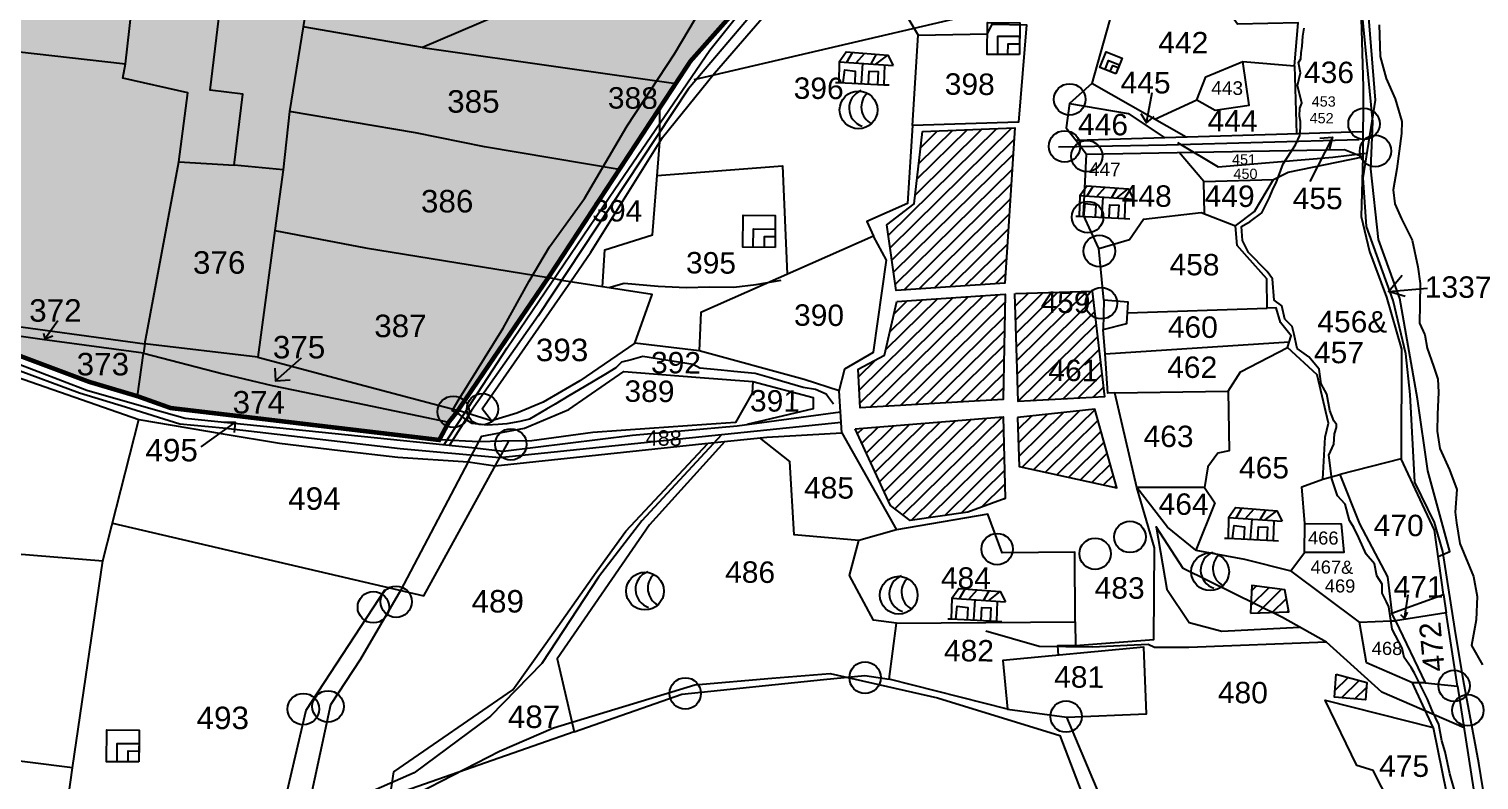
# Model space of a CAD drawing. Header units: inches. Extents: x 215816 to 245985, y 1583903 to 1595496.
# Drawn here: x 225405 to 226694, y 1589176 to 1589844 of the extents above; entities that cross this region are included whole.
import ezdxf

# ---------------------------------------------------------------- set-up
doc = ezdxf.new("R2010")
doc.units = ezdxf.units.IN
doc.header["$MEASUREMENT"] = 0
for name, color, linetype in [('BOUNDRY STONES', 240, 'Continuous'), ('PLOTS', 7, 'Continuous'), ('PLOTS NO', 7, 'Continuous'), ('ROADS', 1, 'Continuous'), ('STREAMS', 4, 'Continuous'), ('VILLAGE', 7, 'Continuous'), ('wells', 7, 'Continuous'), ('WUA -18', 3, 'Continuous')]:
    doc.layers.add(name, color=color, linetype=linetype)
doc.styles.get("Standard").update_dxf_attribs({"font": 'arial.ttf'})
pattern_1 = [(44.589986, (200752.427, 1577799.459), (-6.2172097, 6.3068345), [])]

msp = doc.modelspace()

# ---------------------------------------------------------------- hatches: boundary and pattern name
at = {"layer": 'PLOTS NO', "true_color": 0xf7abae}
h = msp.add_hatch(dxfattribs=at)
h.set_pattern_fill('ANSI31', color=241)
h.set_pattern_definition([(45, (0, 0), (-0.088388347648, 0.088388347648), [])])
edge = h.paths.add_edge_path()
edge.add_line((222952.08824, 1589997.25257), (222947.00147, 1590197.14587))
edge.add_line((222947.00147, 1590197.14587), (222951.26414, 1590228.44306))
edge.add_line((222951.26414, 1590228.44306), (223015.54163, 1590554.13017))
edge.add_line((223015.54163, 1590554.13017), (223033.79205, 1590555.80739))
edge.add_line((223033.79205, 1590555.80739), (223103.21506, 1590545.796))
edge.add_line((223103.21506, 1590545.796), (223116.1894, 1590222.844))
edge.add_line((223116.1894, 1590222.844), (223168.69558, 1590189.12739))
edge.add_line((223168.69558, 1590189.12739), (223283.15755, 1590135.77649))
edge.add_line((223283.15755, 1590135.77649), (223330.5444, 1590105.60703))
edge.add_line((223330.5444, 1590105.60703), (223467.67009, 1590084.2574))
edge.add_line((223467.67009, 1590084.2574), (223507.42347, 1590065.97225))
edge.add_line((223507.42347, 1590065.97225), (223623.76131, 1590012.46095))
edge.add_line((223623.76131, 1590012.46095), (223658.70547, 1590011.59992))
edge.add_line((223658.70547, 1590011.59992), (223690.89268, 1590014.97045))
edge.add_line((223690.89268, 1590014.97045), (223691.46767, 1590009.47957))
edge.add_line((223691.46767, 1590009.47957), (223844.77168, 1590021.3216))
edge.add_line((223844.77168, 1590021.3216), (223902.60385, 1590033.73165))
edge.add_line((223902.60385, 1590033.73165), (224007.89693, 1590047.61241))
edge.add_line((224007.89693, 1590047.61241), (224091.80249, 1590062.72355))
edge.add_line((224091.80249, 1590062.72355), (224149.18542, 1590063.34613))
edge.add_line((224149.18542, 1590063.34613), (224264.29838, 1590040.3073))
edge.add_line((224264.29838, 1590040.3073), (224326.67591, 1590074.2266))
edge.add_line((224326.67591, 1590074.2266), (224500.37823, 1590103.49531))
edge.add_line((224500.37823, 1590103.49531), (224544.50744, 1590115.85602))
edge.add_line((224544.50744, 1590115.85602), (224565.45675, 1590117.64295))
edge.add_line((224565.45675, 1590117.64295), (224631.19522, 1590123.25028))
edge.add_line((224631.19522, 1590123.25028), (224764.56663, 1590151.52565))
edge.add_line((224764.56663, 1590151.52565), (224842.42378, 1590170.44308))
edge.add_line((224842.42378, 1590170.44308), (224943.0893, 1590194.9024))
edge.add_line((224943.0893, 1590194.9024), (224951.57406, 1590195.30471))
edge.add_line((224951.57406, 1590195.30471), (224963.80533, 1590195.88465))
edge.add_line((224963.80533, 1590195.88465), (225151.65022, 1590208.58171))
edge.add_line((225151.65022, 1590208.58171), (225206.92756, 1590216.04718))
edge.add_line((225206.92756, 1590216.04718), (225300.80839, 1590249.87734))
edge.add_line((225300.80839, 1590249.87734), (225339.59234, 1590253.2556))
edge.add_line((225339.59234, 1590253.2556), (225535.98446, 1590256.87991))
edge.add_line((225535.98446, 1590256.87991), (225640.19525, 1590245.9963))
edge.add_line((225640.19525, 1590245.9963), (225693.23106, 1590227.87902))
edge.add_line((225693.23106, 1590227.87902), (225803.27798, 1590203.17581))
edge.add_line((225803.27798, 1590203.17581), (225890.07972, 1590188.59141))
edge.add_line((225890.07972, 1590188.59141), (226016.74546, 1590159.35181))
edge.add_line((226016.74546, 1590159.35181), (226080.31327, 1590150.93245))
edge.add_line((226080.31327, 1590150.93245), (226080.77066, 1590110.14577))
edge.add_line((226080.77066, 1590110.14577), (226086.12003, 1590098.93576))
edge.add_line((226086.12003, 1590098.93576), (226136.56199, 1590081.96527))
edge.add_line((226136.56199, 1590081.96527), (226134.87541, 1590008.09239))
edge.add_line((226134.87541, 1590008.09239), (226102.58255, 1589949.34068))
edge.add_line((226102.58255, 1589949.34068), (226098.98916, 1589942.80307))
edge.add_line((226098.98916, 1589942.80307), (226054.75494, 1589885.00889))
edge.add_line((226054.75494, 1589885.00889), (225992.97834, 1589815.41427))
edge.add_line((225992.97834, 1589815.41427), (225980.00392, 1589795.64789))
edge.add_line((225980.00392, 1589795.64789), (225929.71883, 1589719.03909))
edge.add_line((225929.71883, 1589719.03909), (225866.64022, 1589622.93953))
edge.add_line((225866.64022, 1589622.93953), (225784.87847, 1589502.74117))
edge.add_line((225784.87847, 1589502.74117), (225778.15699, 1589494.46704))
edge.add_line((225778.15699, 1589494.46704), (225769.69718, 1589478.61132))
edge.add_line((225769.69718, 1589478.61132), (225570.09277, 1589502.35963))
edge.add_line((225570.09277, 1589502.35963), (225530.96674, 1589507.01472))
edge.add_line((225530.96674, 1589507.01472), (225501.4965, 1589517.5142))
edge.add_line((225501.4965, 1589517.5142), (225458.48671, 1589530.30293))
edge.add_line((225458.48671, 1589530.30293), (225341.35958, 1589574.2365))
edge.add_line((225341.35958, 1589574.2365), (225314.00156, 1589584.95926))
edge.add_line((225314.00156, 1589584.95926), (225236.25311, 1589615.22708))
edge.add_line((225236.25311, 1589615.22708), (225191.15303, 1589631.57733))
edge.add_line((225191.15303, 1589631.57733), (225018.66174, 1589679.93301))
edge.add_line((225018.66174, 1589679.93301), (224902.76914, 1589710.67579))
edge.add_line((224902.76914, 1589710.67579), (224837.29806, 1589732.25983))
edge.add_line((224837.29806, 1589732.25983), (224803.96237, 1589739.07004))
edge.add_line((224803.96237, 1589739.07004), (224767.72931, 1589751.19713))
edge.add_line((224767.72931, 1589751.19713), (224550.35438, 1589804.67903))
edge.add_line((224550.35438, 1589804.67903), (224472.08008, 1589826.3955))
edge.add_line((224472.08008, 1589826.3955), (224254.01147, 1589867.79887))
edge.add_line((224254.01147, 1589867.79887), (224005.91563, 1589912.3533))
edge.add_line((224005.91563, 1589912.3533), (223895.44278, 1589930.76023))
edge.add_line((223895.44278, 1589930.76023), (223693.77288, 1589953.06329))
edge.add_line((223693.77288, 1589953.06329), (223637.3089, 1589958.47774))
edge.add_line((223637.3089, 1589958.47774), (223552.84146, 1589959.34639))
edge.add_line((223552.84146, 1589959.34639), (223516.25781, 1589959.90911))
edge.add_line((223516.25781, 1589959.90911), (223480.5266, 1589958.82978))
edge.add_line((223480.5266, 1589958.82978), (223271.58606, 1589962.97926))
edge.add_line((223271.58606, 1589962.97926), (223147.09254, 1589974.96156))
edge.add_line((223147.09254, 1589974.96156), (222952.0967, 1589997.04988))
at = {"layer": 'VILLAGE'}
h = msp.add_hatch(dxfattribs=at)
h.set_pattern_fill('ANSI31', color=30, scale=70.848506, angle=-0.41001423)
h.set_pattern_definition(pattern_1)
h.paths.add_polyline_path([(226199.27717, 1589752.87648), (226281.31861, 1589756.04722), (226272.46268, 1589618.06494), (226175.78674, 1589611.61734), (226167.55621, 1589669.91904), (226191.75281, 1589688.53388)])
h = msp.add_hatch(dxfattribs=at)
h.set_pattern_fill('ANSI31', color=30, scale=70.848506, angle=-0.41001423)
h.set_pattern_definition(pattern_1)
h.paths.add_polyline_path([(226176.47182, 1589601.78075), (226272.77171, 1589608.23104), (226270.97427, 1589514.67966), (226143.83662, 1589507.32278), (226142.05499, 1589541.6014), (226165.45809, 1589554.11574)])
h = msp.add_hatch(dxfattribs=at)
h.set_pattern_fill('ANSI31', color=30, scale=70.848506, angle=-0.41001423)
h.set_pattern_definition(pattern_1)
edge = h.paths.add_edge_path()
edge.add_line((226282.0028, 1589608.86314), (226350.05103, 1589611.04247))
edge.add_line((226350.05103, 1589611.04247), (226361.09294, 1589516.99802))
edge.add_line((226361.09294, 1589516.99802), (226284.43364, 1589512.80648))
edge.add_line((226284.43364, 1589512.80648), (226281.35796, 1589608.84248))
h = msp.add_hatch(dxfattribs=at)
h.set_pattern_fill('ANSI31', color=30, scale=70.848506, angle=-0.41001423)
h.set_pattern_definition(pattern_1)
h.paths.add_polyline_path([(226139.51036, 1589488.57055), (226271.07561, 1589499.29385), (226272.69804, 1589426.43673), (226239.50084, 1589414.29533), (226188.23514, 1589407.04436), (226170.94086, 1589420.26126)])
h = msp.add_hatch(dxfattribs=at)
h.set_pattern_fill('ANSI31', color=30, scale=70.848506, angle=-0.41001423)
h.set_pattern_definition(pattern_1)
h.paths.add_polyline_path([(226283.69635, 1589498.72741), (226285.05192, 1589455.15325), (226372.09887, 1589436.19992), (226352.58992, 1589506.0903)])
h = msp.add_hatch(dxfattribs=at)
h.set_pattern_fill('ANSI31', color=30, scale=70.848506, angle=-0.41001423)
h.set_pattern_definition(pattern_1)
h.paths.add_polyline_path([(226490.94638, 1589324.50721), (226524.99804, 1589325.71126), (226521.27513, 1589345.28255), (226492.0899, 1589349.35211)])
h = msp.add_hatch(dxfattribs=at)
h.set_pattern_fill('ANSI31', color=30, scale=70.848506, angle=-0.41001423)
h.set_pattern_definition(pattern_1)
h.paths.add_polyline_path([(226566.81629, 1589270.34551), (226594.19427, 1589262.95903), (226593.0357, 1589247.68737), (226565.45308, 1589250.02453)])

# ---------------------------------------------------------------- linework, layer by layer
at = {"layer": 'BOUNDRY STONES', "color": 0}
for points in [[(226398.34021, 1589760.73887), (226403.49213, 1589787.62513)], [(226393.43924, 1589768.92173), (226398.34021, 1589760.73887), (226405.1112, 1589766.35844)], [(226563.68358, 1589747.86534), (226543.56259, 1589708.33315)], [(226552.3405, 1589746.88376), (226563.68358, 1589747.86534), (226560.76606, 1589736.19591)], [(226628.20531, 1589606.05722), (226613.36046, 1589610.76872), (226625.50834, 1589625.2061)], [(226613.36046, 1589610.76872), (226648.09816, 1589613.70839)], [(225419.2312, 1589568.65619), (225430.68328, 1589584.86981)], [(225417.84975, 1589573.6256), (225419.2312, 1589568.65619), (225426.33361, 1589571.08513)], [(225624.19524, 1589531.33031), (225647.24854, 1589551.79163)], [(225623.44646, 1589542.39717), (225624.19524, 1589531.33031), (225637.22843, 1589532.21213)], [(225588.38682, 1589494.46985), (225557.76304, 1589472.37115)], [(225578.11405, 1589494.54336), (225588.38682, 1589494.46985), (225587.31363, 1589485.36502)], [(226627.57399, 1589319.82644), (226630.91419, 1589341.05763)], [(226624.05701, 1589323.39412), (226627.57399, 1589319.82644), (226630.44842, 1589325.47389)]]:
    msp.add_lwpolyline(points, dxfattribs=at)
for centre in [(226330.11764, 1589781.41943), (226591.75421, 1589759.70901), (226325.56771, 1589739.6503), (226345.34395, 1589731.00674), (226601.8546, 1589735.54762), (226346.0188, 1589676.80142), (226356.43033, 1589646.61552), (226358.22365, 1589600.19573), (225782.22857, 1589503.71022), (225808.10536, 1589506.0048), (225833.38709, 1589474.64974), (226265.6165, 1589381.5767), (226383.6599, 1589392.42226), (226352.73258, 1589377.41077), (225711.19738, 1589329.92675), (225731.42417, 1589334.74152), (226148.24982, 1589267.28484), (225988.38153, 1589253.19607), (226671.78153, 1589259.99581), (225648.90927, 1589239.32983), (225670.88948, 1589241.6523), (226684.02507, 1589238.29885), (226326.89944, 1589232.70673)]:
    msp.add_circle(centre, 13.978, dxfattribs=at)
at = {"layer": 'PLOTS'}
for points in [[(225216.65283, 1589844.225), (225393.94974, 1589824.01412), (225490.76163, 1589812.9781), (225503.03498, 1589920.64424), (225516.28262, 1590036.85716), (225543.52772, 1590145.03918), (225535.98446, 1590256.87991)], [(225816.19183, 1589495.64459), (225807.9581, 1589506.40355), (225886.36381, 1589619.36482), (225904.48919, 1589645.47855), (225968.25354, 1589747.51973), (226014.38451, 1589804.66999), (226087.40504, 1589889.16856), (226127.71461, 1589950.18529), (226142.70401, 1589983.33715), (226149.63784, 1590091.87596), (226147.84928, 1590141.34111), (226127.65755, 1590148.5357), (226095.28152, 1590160.07173), (226081.80019, 1590170.86179)], [(225608.41145, 1589552.23351), (225693.8221, 1589529.5365), (225784.39665, 1589505.46723), (225786.66709, 1589504.94296), (225811.50318, 1589540.57699), (225826.51063, 1589565.61197), (225857.66039, 1589609.25885), (225945.20488, 1589742.63192), (225992.97834, 1589815.41427), (226054.75494, 1589885.00889), (226098.98916, 1589942.80307), (226134.87541, 1590008.09239), (226137.74901, 1590133.95723), (226113.38422, 1590144.23781), (226080.31327, 1590150.93245)], [(225538.25021, 1589725.78818), (225587.52254, 1589722.91922), (225595.24967, 1589786.05088), (225565.97077, 1589789.63454), (225578.30725, 1589890.42514), (225592.96571, 1589974.09061), (225603.04976, 1590050.28598), (225614.40811, 1590136.10993)], [(225693.10794, 1590124.43855), (225677.91235, 1590029.25856), (225663.10693, 1589936.52241), (225648.63901, 1589845.90031), (225636.61867, 1589770.60896), (225630.98512, 1589718.94356), (225587.52254, 1589722.91922)], [(225877.66114, 1589942.24061), (225833.79745, 1589923.6549), (225821.0557, 1589855.68908), (225754.7737, 1589827.6579), (225648.63901, 1589845.90031)], [(226529.84175, 1589811.21562), (226533.24736, 1589849.65685), (226479.33851, 1589848.3921), (226449.69133, 1589890.39174), (226436.23805, 1589891.1136), (226420.20932, 1589881.84445), (226366.66438, 1589878.4741), (226367.82773, 1589859.99198), (226349.76244, 1589795.6134)], [(226657.75067, 1589374.93476), (226668.02023, 1589379.40939), (226648.56705, 1589451.16053), (226639.12392, 1589515.16016), (226623.52047, 1589604.314), (226604.66497, 1589656.92165), (226597.82856, 1589719.71106), (226599.42756, 1589761.36003), (226588.65915, 1589873.97696), (226591.06015, 1589792.27738), (226590.6458, 1589730.32572)], [(226185.24535, 1589855.5201), (226195.41207, 1589838.55531), (226256.93177, 1589839.73412), (226261.31649, 1589848.34359), (226291.57423, 1589847.81845), (226284.47195, 1589761.34597), (226190.26892, 1589758.31687), (226195.41207, 1589838.55531)], [(225754.7737, 1589827.6579), (225883.86875, 1589809.31074), (225980.00392, 1589795.64789)], [(225508.09623, 1589564.08172), (225538.25021, 1589725.78818), (225546.27971, 1589787.18606), (225488.60529, 1589800.35179), (225490.76163, 1589812.9781)], [(226405.64476, 1589763.79396), (226443.24234, 1589781.18147), (226451.2121, 1589801.4561), (226484.10566, 1589815.2675), (226529.84175, 1589811.21562), (226531.6647, 1589750.81502)], [(226443.24234, 1589781.18147), (226459.45198, 1589771.99443), (226489.70672, 1589776.34856), (226484.10566, 1589815.2675)], [(226433.63483, 1589747.85639), (226349.76244, 1589795.6134), (226329.91766, 1589777.9261), (226326.94428, 1589756.05177), (226335.96937, 1589744.90875)], [(225929.71883, 1589719.03909), (225809.81947, 1589739.29615), (225748.71127, 1589751.78289), (225636.61867, 1589770.60896)], [(225914.93706, 1589614.83294), (225916.77982, 1589647.73508), (225959.17931, 1589661.01012), (225965.82065, 1589743.6264), (225965.83942, 1589774.06842)], [(226329.91766, 1589777.9261), (226382.1212, 1589768.7943), (226414.73767, 1589747.28606)], [(226190.26892, 1589758.31687), (226185.82392, 1589688.97025), (226149.80587, 1589673.01749), (226155.63159, 1589659.86421), (226002.37771, 1589591.98652), (226000.86241, 1589557.85663)], [(226590.79477, 1589752.59962), (226523.77402, 1589750.57687), (226414.73767, 1589747.28606), (226335.96937, 1589744.90875), (226344.89278, 1589732.69017)], [(226355.90148, 1589649.00379), (226342.31478, 1589678.59513), (226344.89278, 1589732.69017), (226441.61875, 1589734.50032), (226524.23557, 1589736.04644), (226574.44965, 1589736.98616), (226590.6458, 1589730.32572)], [(226449.98266, 1589679.68483), (226449.35507, 1589708.51314), (226427.30305, 1589734.23242)], [(226554.98065, 1589443.75274), (226557.31113, 1589481.23833), (226560.21697, 1589493.56582), (226549.95884, 1589536.42856), (226523.81425, 1589560.88147), (226526.8428, 1589571.14013), (226517.50296, 1589583.20618), (226513.49062, 1589596.0572), (226505.7051, 1589595.92768), (226505.27329, 1589621.88431), (226487.85223, 1589641.51795), (226478.93991, 1589651.5622), (226477.48408, 1589669.00699), (226494.43056, 1589681.88912), (226511.12996, 1589710.29584), (226524.15013, 1589716.68591), (226590.6458, 1589730.32572), (226589.15436, 1589677.3069), (226596.71728, 1589646.31849), (226611.63527, 1589605.53845), (226625.032, 1589559.3846), (226624.69329, 1589461.71761)], [(225630.98512, 1589718.94356), (225623.6682, 1589664.90696), (225608.41145, 1589552.23351), (225508.09623, 1589564.08172)], [(225963.41775, 1589713.73505), (226074.79965, 1589722.35766), (226079.00465, 1589625.92536)], [(226449.35507, 1589708.51314), (226511.12996, 1589710.29584)], [(226360.36, 1589602.85845), (226355.90148, 1589649.00379), (226383.18816, 1589656.9412), (226395.83685, 1589674.99276), (226446.89595, 1589680.88329), (226477.48408, 1589669.00699)], [(225623.6682, 1589664.90696), (225704.16551, 1589649.36912), (225866.64022, 1589622.93953)], [(226125.33855, 1589522.39256), (226130.24205, 1589541.8548), (226155.78225, 1589556.55171), (226167.22598, 1589638.61797), (226155.63159, 1589659.86421)], [(225191.15303, 1589631.57733), (225236.25311, 1589615.22708), (225314.00156, 1589584.95926), (225369.51456, 1589583.01097), (225508.09623, 1589564.08172), (225506.95007, 1589555.6906), (225416.83919, 1589567.99909), (225370.41, 1589574.34098), (225341.35958, 1589574.2365), (225314.00156, 1589584.95926)], [(225943.44059, 1589564.57408), (225959.10827, 1589607.93116), (225880.45438, 1589620.22089), (225866.64022, 1589622.93953)], [(226361.48942, 1589555.12539), (226359.83228, 1589576.93376), (226380.7754, 1589582.20051), (226382.16381, 1589601.27106), (226360.36, 1589602.85845), (226359.83228, 1589576.93376)], [(225212.33244, 1589591.36889), (225355.57653, 1589547.98362), (225502.69179, 1589496.67237), (225577.63193, 1589484.13478), (225627.71836, 1589475.75525), (225681.52001, 1589469.10895), (225732.9615, 1589463.41895), (225795.46188, 1589459.1175), (225807.58857, 1589482.14282), (225845.54038, 1589489.1386), (225884.88356, 1589505.81425), (225933.88666, 1589539.44055), (225997.75596, 1589534.57904), (226048.58695, 1589530.70997), (226047.78946, 1589520.23271), (226032.94361, 1589494.02633), (226007.14872, 1589492.22895), (225956.60437, 1589488.70702), (225906.12738, 1589485.18978), (225852.13247, 1589477.70238), (225825.24846, 1589477.67457), (225804.88087, 1589477.00163), (225769.69718, 1589478.61132)], [(226381.46961, 1589591.73578), (226505.7051, 1589595.92768)], [(225501.4965, 1589517.5142), (225458.48671, 1589530.30293), (225341.35958, 1589574.2365)], [(225795.46188, 1589459.1175), (225819.39398, 1589455.59842), (226011.50769, 1589475.92675), (226060.87828, 1589481.15085), (226127.51365, 1589485.0301), (226125.33855, 1589522.39256), (226094.04646, 1589532.34334), (226000.86241, 1589557.85663), (225943.44059, 1589564.57408), (225894.65135, 1589531.34568), (225862.06083, 1589512.20885), (225838.77782, 1589502.4652), (225816.19183, 1589495.64459), (225786.66709, 1589504.94296)], [(226370.14478, 1589520.42445), (226364.13391, 1589520.32316), (226361.48942, 1589555.12539), (226525.32852, 1589566.0108)], [(225778.15699, 1589494.46704), (225769.69718, 1589478.61132), (225658.52429, 1589491.83832), (225570.09277, 1589502.35963), (225530.96674, 1589507.01472), (225501.4965, 1589517.5142), (225506.71549, 1589555.72264)], [(225506.95007, 1589555.6906), (225577.62569, 1589537.50694), (225621.30755, 1589527.06798), (225696.02095, 1589511.53891), (225778.15699, 1589494.46704), (225786.66709, 1589504.94296)], [(226335.2163, 1589295.78903), (226404.90081, 1589301.04919), (226405.4851, 1589382.69755), (226389.8265, 1589436.43244), (226370.14478, 1589520.42445), (226470.92373, 1589522.12259), (226481.94023, 1589539.28152), (226523.81425, 1589560.88147)], [(226048.58695, 1589530.70997), (226102.05932, 1589516.44299), (226101.9868, 1589506.30796), (226043.14883, 1589492.43498)], [(226470.92373, 1589522.12259), (226471.82127, 1589468.85611), (226461.76759, 1589467.01037), (226452.95987, 1589454.7592), (226449.98507, 1589436.40396), (226389.8265, 1589436.43244)], [(225176.67405, 1589395.08849), (225470.80084, 1589371.19586), (225502.69179, 1589496.67237)], [(226127.51365, 1589485.0301), (226176.07289, 1589398.59973), (226142.75757, 1589389.08682), (226085.33427, 1589394.1928), (226081.4657, 1589459.59051), (226054.61448, 1589480.48805)], [(225479.30237, 1589404.64554), (225756.05484, 1589340.06563), (225831.50045, 1589477.68104)], [(226023.6625, 1589477.2129), (225956.74558, 1589403.05854), (225874.50006, 1589283.9929), (225889.56026, 1589219.12177), (225726.16649, 1589161.7831), (225729.21243, 1589183.43091), (225835.25794, 1589256.34871), (225864.46424, 1589297.67314), (225909.23469, 1589361.0195), (225935.56, 1589397.38799), (226008.39016, 1589475.59687)], [(225795.46188, 1589459.1175), (225735.31056, 1589344.90629), (225699.77288, 1589283.78972), (225673.18551, 1589243.06877), (225649.67434, 1589134.17564), (225726.16649, 1589161.7831)], [(226662.49663, 1589341.15868), (226654.43913, 1589398.50233), (226624.69329, 1589461.71761), (226570.22399, 1589447.87631), (226587.64812, 1589404.06573), (226612.64669, 1589356.94283), (226616.31919, 1589324.57448)], [(226538.98968, 1589404.24436), (226536.43937, 1589437.04713), (226554.98065, 1589443.75274), (226570.22399, 1589447.87631)], [(226449.98507, 1589436.40396), (226459.01553, 1589422.64162), (226442.22322, 1589380.7041), (226417.15732, 1589401.15453), (226389.8265, 1589436.43244)], [(226335.04549, 1589316.9499), (226334.546, 1589378.83271), (226270.0808, 1589378.31237), (226257.22114, 1589412.6577), (226176.07289, 1589398.59973)], [(226587.75631, 1589316.58085), (226526.69113, 1589362.31477), (226538.81379, 1589378.50127), (226538.98968, 1589404.24436), (226571.53641, 1589404.02198), (226573.75902, 1589378.6753), (226538.81379, 1589378.50127)], [(226274.8003, 1589239.3359), (226169.76092, 1589265.81462), (226176.16974, 1589315.66751), (226155.693, 1589318.29989), (226134.41094, 1589358.00231), (226142.75757, 1589389.08682)], [(225625.18965, 1589125.33866), (225530.73845, 1589091.24944), (225426.80261, 1589065.89124), (225443.72704, 1589186.98025), (225470.80084, 1589371.19586)], [(226442.22322, 1589380.7041), (226485.60267, 1589372.76124), (226526.69113, 1589362.31477)], [(225649.67434, 1589134.17564), (225625.18965, 1589125.33866), (225651.32876, 1589238.25301), (225721.70201, 1589345.57697)], [(226619.57349, 1589317.83664), (226616.31919, 1589324.57448), (226662.49663, 1589341.15868), (226664.78424, 1589324.87823)], [(226176.16974, 1589315.66751), (226335.04549, 1589316.9499), (226335.2163, 1589295.78903), (226319.13833, 1589295.65925), (226319.93154, 1589287.22133)], [(226653.20886, 1589223.02235), (226634.73301, 1589262.7497), (226593.9694, 1589280.31187), (226587.75631, 1589316.58085), (226615.50404, 1589317.67603), (226619.57349, 1589317.83664), (226646.1797, 1589262.75008), (226634.73301, 1589262.7497)], [(226646.1797, 1589262.75008), (226674.85933, 1589259.7498), (226664.78424, 1589324.87823), (226619.57349, 1589317.83664)], [(226409.18085, 1589039.02647), (226327.581, 1589232.12954), (226398.39486, 1589235.1107), (226395.90044, 1589294.36281), (226270.73358, 1589282.59645), (226274.8003, 1589239.3359), (226327.581, 1589232.12954)], [(225889.56026, 1589219.12177), (225985.30003, 1589252.71908), (226111.32813, 1589265.52954), (226147.89375, 1589269.24634), (226169.76092, 1589265.81462)], [(226674.85933, 1589259.7498), (226706.45505, 1589055.50562), (226724.28668, 1588967.78194), (226730.46271, 1588909.35741)], [(225443.72704, 1589186.98025), (225022.21782, 1589240.05343)], [(226697.74374, 1589018.27955), (226684.90258, 1589032.62178), (226644.47721, 1589097.01055), (226599.97806, 1589184.67849), (226585.24903, 1589189.20957), (226557.06469, 1589247.31408), (226653.20886, 1589223.02235), (226676.89985, 1589106.16003)]]:
    msp.add_lwpolyline(points, dxfattribs=at)
at = {"layer": 'ROADS'}
for points in [[(225774.07228, 1589474.49748), (225830.03552, 1589560.66341), (225925.88629, 1589701.51742), (226010.12641, 1589825.30943), (226106.20886, 1589945.53553), (226138.33064, 1590004.45336), (226141.29052, 1590134.25114), (226136.79846, 1590140.61666), (226082.50534, 1590156.17778)], [(226090.25768, 1590158.89196), (226145.70175, 1590139.44015), (226142.77236, 1590021.02828), (226138.68694, 1589988.27479), (226094.40541, 1589915.50721), (226046.35744, 1589855.70313), (225991.05679, 1589790.51314), (225935.30178, 1589706.27003), (225857.61882, 1589588.89487), (225798.53716, 1589504.89194), (225778.79882, 1589474.01606)], [(225996.36269, 1589799.19721), (226235.08297, 1589854.82291)], [(226587.47634, 1589745.57776), (226416.00755, 1589740.63718), (226320.06869, 1589738.95159)], [(226126.9814, 1589494.17264), (225974.70526, 1589478.3082), (225823.28017, 1589462.68696), (225735.13447, 1589470.73322), (225577.46466, 1589489.15104), (225539.28487, 1589492.79572), (225490.70736, 1589507.73971), (225449.98281, 1589520.26788), (225389.29642, 1589542.70276)], [(225391.66118, 1589547.7826), (225456.49981, 1589522.88692), (225513.34739, 1589506.64673), (225543.7736, 1589497.95458), (225651.1649, 1589487.01623), (225798.78638, 1589471.98022), (225826.56205, 1589468.67323), (225941.54941, 1589482.7998), (226034.39965, 1589491.25028), (226126.4261, 1589503.71133)], [(226020.46779, 1589483.07583), (225949.78484, 1589406.76338), (225911.36318, 1589356.48691), (225860.84781, 1589279.97581), (225815.21203, 1589232.91719), (225747.30939, 1589182.6849), (225650.98511, 1589140.24656)], [(226558.41897, 1589298.90109), (226519.28524, 1589320.7686), (226474.81447, 1589342.6608), (226430.85229, 1589364.30263), (226406.90207, 1589401.29213), (226416.46851, 1589345.83669), (226436.39095, 1589316.23737), (226465.20632, 1589308.71126), (226534.50492, 1589312.26401)], [(226680.60747, 1589222.59213), (226607.54019, 1589254.50281), (226558.41897, 1589298.90109), (226435.94959, 1589294.16525), (226405.5626, 1589294.20115), (226399.73686, 1589296.85213), (226350.51009, 1589294.36468), (226303.10027, 1589295.1061), (226255.67064, 1589308.6622)], [(225709.34762, 1589143.22584), (225823.27454, 1589201.83035), (225871.36309, 1589222.51179), (225996.77134, 1589260.93356), (226065.41586, 1589266.67516), (226117.1804, 1589271.00487), (226212.47795, 1589249.41736), (226321.36114, 1589215.72222), (226354.41602, 1589128.64139)]]:
    msp.add_lwpolyline(points, dxfattribs=at)
at = {"layer": 'STREAMS'}
for points in [[(226706.80067, 1589110.8617), (226693.65128, 1589191.28051), (226679.99415, 1589264.56993), (226672.5448, 1589310.86901), (226661.83613, 1589379.47244), (226654.24153, 1589405.19965), (226636.89806, 1589440.95771), (226632.65364, 1589518.98171), (226629.02654, 1589555.09845), (226617.70359, 1589602.59172), (226593.94627, 1589668.31906), (226590.88649, 1589711.83617), (226601.9848, 1589780.82709), (226594.25583, 1589876.39405), (226579.39043, 1589996.11323)], [(225786.6062, 1589513.75603), (225826.45725, 1589577.92987), (225849.69885, 1589619.72682), (225867.66571, 1589650.31361), (225898.70796, 1589693.35256), (225936.83068, 1589757.97136), (225978.90509, 1589822.02483), (226003.88121, 1589864.24196)], [(226684.12936, 1589125.76308), (226668.00412, 1589181.60359), (226663.72431, 1589201.4027), (226660.76905, 1589211.19182), (226658.31249, 1589225.62876), (226651.89007, 1589238.69868), (226648.00235, 1589248.26191), (226636.51208, 1589271.26628), (226633.7562, 1589276.40256), (226627.30382, 1589285.28642), (226625.50047, 1589293.43929), (226616.75922, 1589310.33754), (226613.64287, 1589330.12833), (226611.81455, 1589334.79285), (226607.91185, 1589342.26302), (226607.9701, 1589350.40257), (226603.13669, 1589357.8794), (226601.11889, 1589368.59208), (226593.73239, 1589377.0175), (226587.08887, 1589391.71697), (226582.73242, 1589400.81839), (226578.81974, 1589406.89323), (226574.95289, 1589421.4344), (226568.02505, 1589428.92626), (226563.24647, 1589444.07754), (226560.37118, 1589465.02944), (226564.86235, 1589474.76526), (226565.39441, 1589484.0643), (226567.29595, 1589489.63237), (226567.31592, 1589492.42307), (226564.77947, 1589495.69722), (226561.35383, 1589504.79198), (226558.6646, 1589519.23059), (226553.61176, 1589528.56955), (226551.84335, 1589541.60617), (226542.57219, 1589552.45977), (226532.15388, 1589559.97657), (226529.68242, 1589572.3205), (226527.87232, 1589579.54313), (226521.4033, 1589586.10139), (226518.69577, 1589597.98189), (226511.7497, 1589602.91556), (226510.48988, 1589621.99538), (226505.64981, 1589628.54197), (226489.01344, 1589645.17351), (226483.76959, 1589655.9266), (226482.92673, 1589668.51972), (226490.42163, 1589672.89489), (226500.97186, 1589680.51148), (226507.60056, 1589694.21661), (226510.92241, 1589702.11804), (226513.75782, 1589707.22583), (226519.73127, 1589724.27487), (226530.81298, 1589740.97838), (226534.60468, 1589749.34261), (226535.12448, 1589756.79793), (226535.16117, 1589761.92575), (226534.49485, 1589766.5924), (226534.77815, 1589773.58318), (226536.44237, 1589778.00008), (226532.59097, 1589793.87805), (226535.32864, 1589804.94901), (226533.34897, 1589814.16256), (226535.41954, 1589817.65226), (226535.74941, 1589822.90669), (226536.66779, 1589828.741), (226537.31594, 1589837.6437), (226538.53702, 1589844.93606)], [(226605.15632, 1589847.81837), (226606.02892, 1589819.52006), (226611.26545, 1589800.14373), (226619.37634, 1589781.82118), (226625.34443, 1589761.85468), (226624.90922, 1589751.11395), (226620.74207, 1589719.62858), (226617.74215, 1589701.02744), (226619.08583, 1589688.48334), (226625.08257, 1589675.18975), (226634.62162, 1589656.14074), (226639.46917, 1589632.46961), (226641.51403, 1589617.77177), (226641.38077, 1589599.15012), (226640.90964, 1589582.53091), (226645.85191, 1589572.10983), (226647.91736, 1589560.27685), (226653.53528, 1589544.12091), (226657.39491, 1589532.63324), (226658.02955, 1589521.16861), (226657.16939, 1589501.11963), (226656.706, 1589486.43973), (226659.10414, 1589471.02308), (226667.57005, 1589452.14129), (226674.25277, 1589434.54525), (226672.67597, 1589414.5014), (226674.04007, 1589404.82221), (226676.77603, 1589386.53813), (226689.10734, 1589357.08346), (226692.20675, 1589339.51302), (226691.34147, 1589318.74783), (226687.23583, 1589295.85707), (226697.14744, 1589278.79505)], [(226120.15643, 1589510.59205), (226115.58218, 1589516.50709), (226113.49797, 1589519.2022), (226104.04051, 1589523.34673), (226093.26804, 1589525.19352), (226073.99052, 1589530.80146), (226062.9094, 1589534.02501), (226050.40002, 1589537.66406), (226031.71464, 1589539.46983), (226020.35498, 1589540.56764), (226001.2092, 1589542.41791), (225995.37742, 1589545.6825), (225950.76494, 1589552.76416), (225940.281, 1589549.94332), (225931.85312, 1589547.6757), (225926.54538, 1589542.64106), (225917.49183, 1589537.23587), (225907.87253, 1589531.49291), (225898.48961, 1589525.89108), (225884.88412, 1589517.76827), (225872.82229, 1589510.56706), (225865.04717, 1589505.92512), (225850.09153, 1589496.99624), (225841.20776, 1589495.14811), (225829.76143, 1589492.81681), (225822.19229, 1589492.38833), (225812.20696, 1589491.82308), (225799.01801, 1589493.35859), (225793.44265, 1589496.92281), (225787.80632, 1589501.32202), (225781.06854, 1589504.58787), (225786.6062, 1589513.75603)]]:
    msp.add_lwpolyline(points, dxfattribs=at)
at = {"layer": 'STREAMS', "color": 4}
for points in [[(226426.06679, 1589743.27132), (226462.15567, 1589721.38065), (226564.07883, 1589729.97206), (226593.06673, 1589733.61133)], [(225920.59764, 1589614.08161), (225934.11479, 1589618.15578), (225964.28234, 1589615.37323), (225989.32328, 1589614.23151), (226010.20117, 1589614.72372), (226031.71657, 1589614.56975), (226051.32372, 1589616.9962), (226073.50892, 1589620.68744)]]:
    msp.add_lwpolyline(points, dxfattribs=at)
at = {"layer": 'VILLAGE', "color": 5}
for points in [[(226125.3101, 1589814.97227), (226131.47384, 1589823.63949), (226168.35391, 1589820.76219), (226173.08232, 1589811.58146)], [(226132.00853, 1589814.49682), (226137.19012, 1589823.19352)], [(226140.44244, 1589813.89819), (226147.77749, 1589822.36752)], [(226153.50382, 1589812.97111), (226158.50932, 1589821.53025)], [(226157.87976, 1589812.66052), (226168.35391, 1589820.76219)], [(226125.3101, 1589814.97227), (226124.88763, 1589796.53639)], [(226125.3101, 1589814.97227), (226173.08232, 1589811.58146)], [(226128.82648, 1589796.33698), (226130.19745, 1589807.67791), (226139.56079, 1589806.54601), (226139.01783, 1589795.82104)], [(226144.92876, 1589795.5218), (226146.20407, 1589813.48924)], [(226151.33813, 1589795.19733), (226151.98174, 1589806.65081), (226159.94962, 1589806.20307), (226159.3085, 1589794.79383)], [(226151.33813, 1589795.19733), (226151.98174, 1589806.65081), (226159.94962, 1589806.20307), (226159.3085, 1589794.79383)], [(226165.56233, 1589812.11522), (226164.96989, 1589794.50722)], [(226121.83589, 1589796.41304), (226124.88763, 1589796.53639), (226164.96989, 1589794.50722), (226169.75323, 1589794.26506)], [(226339.03062, 1589696.04786), (226345.19436, 1589704.71509), (226382.07443, 1589701.83779), (226386.80283, 1589692.65706)], [(226345.72905, 1589695.57242), (226350.91064, 1589704.26912)], [(226354.16296, 1589694.97379), (226361.49801, 1589703.44312)], [(226339.03062, 1589696.04786), (226338.60814, 1589677.61199)], [(226339.03062, 1589696.04786), (226386.80283, 1589692.65706)], [(226358.64928, 1589676.5974), (226359.92458, 1589694.56484)], [(226367.22434, 1589694.04671), (226372.22984, 1589702.60584)], [(226371.60028, 1589693.73611), (226382.07443, 1589701.83779)], [(226379.28285, 1589693.19082), (226378.69041, 1589675.58282)], [(226335.5564, 1589677.48864), (226338.60814, 1589677.61199), (226378.69041, 1589675.58282), (226383.47375, 1589675.34066)], [(226342.547, 1589677.41258), (226343.91797, 1589688.75351), (226353.28131, 1589687.62161), (226352.73835, 1589676.89664)], [(226365.05865, 1589676.27293), (226365.70226, 1589687.72641), (226373.67014, 1589687.27867), (226373.02902, 1589675.86942)], [(226365.05865, 1589676.27293), (226365.70226, 1589687.72641), (226373.67014, 1589687.27867), (226373.02902, 1589675.86942)], [(226471.26364, 1589409.77894), (226470.84117, 1589391.34306)], [(226471.26364, 1589409.77894), (226477.42738, 1589418.44617), (226514.30745, 1589415.56887), (226519.03586, 1589406.38814)], [(226471.26364, 1589409.77894), (226519.03586, 1589406.38814)], [(226477.96207, 1589409.3035), (226483.14366, 1589418.0002)], [(226486.39598, 1589408.70487), (226493.73103, 1589417.1742)], [(226490.8823, 1589390.32848), (226492.1576, 1589408.29592)], [(226499.45736, 1589407.77779), (226504.46286, 1589416.33692)], [(226503.8333, 1589407.46719), (226514.30745, 1589415.56887)], [(226511.51587, 1589406.92189), (226510.92343, 1589389.3139)], [(226474.78002, 1589391.14366), (226476.15099, 1589402.48459), (226485.51433, 1589401.35269), (226484.97137, 1589390.62772)], [(226497.29167, 1589390.004), (226497.93528, 1589401.45749), (226505.90316, 1589401.00975), (226505.26204, 1589389.6005)], [(226497.29167, 1589390.004), (226497.93528, 1589401.45749), (226505.90316, 1589401.00975), (226505.26204, 1589389.6005)], [(226467.78943, 1589391.21972), (226470.84117, 1589391.34306), (226510.92343, 1589389.3139), (226515.70677, 1589389.07174)], [(226225.31421, 1589337.99371), (226231.47795, 1589346.66093), (226268.35802, 1589343.78363), (226273.08642, 1589334.6029)], [(226232.01264, 1589337.51826), (226237.19423, 1589346.21496)], [(226240.44654, 1589336.91963), (226247.78159, 1589345.38896)], [(226253.50792, 1589335.99255), (226258.51343, 1589344.55169)], [(226257.88386, 1589335.68195), (226268.35802, 1589343.78363)], [(226225.31421, 1589337.99371), (226224.89173, 1589319.55783)], [(226225.31421, 1589337.99371), (226273.08642, 1589334.6029)], [(226228.83059, 1589319.35842), (226230.20155, 1589330.69935), (226239.56489, 1589329.56745), (226239.02194, 1589318.84248)], [(226244.93287, 1589318.54324), (226246.20817, 1589336.51068)], [(226251.34224, 1589318.21877), (226251.98585, 1589329.67225), (226259.95373, 1589329.22451), (226259.31261, 1589317.81527)], [(226251.34224, 1589318.21877), (226251.98585, 1589329.67225), (226259.95373, 1589329.22451), (226259.31261, 1589317.81527)], [(226265.56644, 1589335.13666), (226264.974, 1589317.52866)], [(226221.83999, 1589319.43448), (226224.89173, 1589319.55783), (226264.974, 1589317.52866), (226269.75734, 1589317.2865)]]:
    msp.add_lwpolyline(points, dxfattribs=at)
at = {"layer": 'VILLAGE', "color": 30}
for points in [[(226199.27717, 1589752.87648), (226281.31861, 1589756.04722), (226272.46268, 1589618.06494), (226175.78674, 1589611.61734), (226167.55621, 1589669.91904), (226191.75281, 1589688.53388), (226199.27717, 1589752.87648)], [(226176.47182, 1589601.78075), (226272.77171, 1589608.23104), (226270.97427, 1589514.67966), (226143.83662, 1589507.32278), (226142.05499, 1589541.6014), (226165.45809, 1589554.11574), (226176.47182, 1589601.78075)], [(226282.0028, 1589608.86314), (226350.05103, 1589611.04247), (226361.09294, 1589516.99802), (226284.43364, 1589512.80648), (226281.35796, 1589608.84248)], [(226139.51036, 1589488.57055), (226271.07561, 1589499.29385), (226272.69804, 1589426.43673), (226239.50084, 1589414.29533), (226188.23514, 1589407.04436), (226170.94086, 1589420.26126), (226139.51036, 1589488.57055)], [(226283.69635, 1589498.72741), (226285.05192, 1589455.15325), (226372.09887, 1589436.19992), (226352.58992, 1589506.0903), (226283.69635, 1589498.72741)], [(226490.94638, 1589324.50721), (226524.99804, 1589325.71126), (226521.27513, 1589345.28255), (226492.0899, 1589349.35211), (226490.94638, 1589324.50721)], [(226566.81629, 1589270.34551), (226594.19427, 1589262.95903), (226593.0357, 1589247.68737), (226565.45308, 1589250.02453), (226566.81629, 1589270.34551)]]:
    msp.add_lwpolyline(points, dxfattribs=at)
at = {"layer": 'wells', "color": 0}
for points in [[(226285.51428, 1589821.26727), (226256.81712, 1589821.47264), (226257.01973, 1589849.78444), (226285.71688, 1589849.57908)], [(226285.51428, 1589821.26727), (226266.13767, 1589821.40594), (226266.25433, 1589837.70662), (226285.63093, 1589837.56795)], [(226371.05047, 1589804.15908), (226356.92688, 1589809.80425), (226362.49625, 1589823.73819), (226376.61984, 1589818.09301)], [(226371.05047, 1589804.15908), (226361.51408, 1589807.97076), (226364.72067, 1589815.9933), (226374.25706, 1589812.18162)], [(226068.21922, 1589649.85751), (226039.52206, 1589650.06287), (226039.72467, 1589678.37467), (226068.42182, 1589678.16931)], [(226068.21922, 1589649.85751), (226048.84262, 1589649.99617), (226048.95927, 1589666.29685), (226068.33587, 1589666.15819)], [(225502.73434, 1589192.31324), (225474.03719, 1589192.51861), (225474.23979, 1589220.83041), (225502.93695, 1589220.62504)], [(225502.73434, 1589192.31324), (225483.35774, 1589192.45191), (225483.47439, 1589208.75259), (225502.851, 1589208.61392)]]:
    msp.add_lwpolyline(points, close=True, dxfattribs=at)
at = {"layer": 'wells'}
for points in [[(226285.51428, 1589821.26727), (226275.21852, 1589821.34095), (226275.28713, 1589830.92836), (226285.58289, 1589830.85468)], [(226371.05047, 1589804.15908), (226366.1469, 1589806.11902), (226368.37261, 1589811.68749), (226373.27617, 1589809.72754)], [(226068.21922, 1589649.85751), (226058.6922, 1589649.92569), (226058.76163, 1589659.62855), (226068.28865, 1589659.56037)], [(225502.73434, 1589192.31324), (225493.20732, 1589192.38142), (225493.27676, 1589202.08428), (225502.80378, 1589202.0161)]]:
    msp.add_lwpolyline(points, close=True, dxfattribs=at)
at = {"layer": 'wells', "color": 0}
for centre in [(226142.40524, 1589772.11384), (226454.92005, 1589361.42827), (225952.60301, 1589344.2229), (226178.16148, 1589340.59585)]:
    msp.add_circle(centre, 16.78489, dxfattribs=at)
for centre, start, end in [((226150.75447, 1589773.63636), 110.75475012, 252.17804926), ((226161.638, 1589774.71942), 133.0359384, 242.39450894), ((226463.26928, 1589362.95079), 110.75475012, 252.17804926), ((226474.15281, 1589364.03385), 133.0359384, 242.39450894), ((225960.95223, 1589345.74542), 110.75475012, 252.17804926), ((225971.83577, 1589346.82848), 133.0359384, 242.39450894), ((226186.51071, 1589342.11837), 110.75475012, 252.17804926), ((226197.39425, 1589343.20142), 133.0359384, 242.39450894)]:
    msp.add_arc(centre, 16.78489, start, end, dxfattribs=at)
at = {"layer": 'WUA -18', "color": 17, "const_width": 4}
msp.add_lwpolyline([(226054.75494, 1589885.00889), (225992.97834, 1589815.41427), (225980.00392, 1589795.64789), (225929.71883, 1589719.03909), (225866.64022, 1589622.93953), (225784.87847, 1589502.74117), (225778.15699, 1589494.46704), (225769.69718, 1589478.61132), (225570.09277, 1589502.35963), (225530.96674, 1589507.01472), (225501.4965, 1589517.5142), (225458.48671, 1589530.30293), (225341.35958, 1589574.2365)], dxfattribs=at)

# ---------------------------------------------------------------- texts
at = {"layer": 'PLOTS NO'}
for s, height, rotation, p in [('442', 19.062325, 359.58998577, (226408.8457, 1589822.63939)), ('436', 19.062325, 359.58998577, (226538.31222, 1589796.1501)), ('396', 19.062325, 359.58998577, (226084.69708, 1589781.98126)), ('398', 19.062325, 359.58998577, (226218.98452, 1589785.62554)), ('445', 19.062325, 359.58998577, (226375.29102, 1589787.0017)), ('443', 12.124593, 359.58998577, (226455.90288, 1589785.58836)), ('388', 19.062325, 359.58998577, (225919.55394, 1589773.33212)), ('453', 9.152552, 359.58998577, (226545.21327, 1589775.13548)), ('446', 19.062325, 359.58998577, (226337.4738, 1589749.75492)), ('444', 19.062325, 359.58998577, (226452.62906, 1589753.03731)), ('452', 9.152552, 359.58998577, (226543.33564, 1589760.27035)), ('451', 9.152552, 359.58998577, (226474.34817, 1589723.56762)), ('447', 12.124593, 359.58998577, (226347.13203, 1589713.30918)), ('450', 9.152552, 359.58998577, (226475.67385, 1589710.80508)), ('448', 19.062325, 359.58998577, (226376.34099, 1589686.2103)), ('449', 19.062325, 359.58998577, (226450.02432, 1589686.07053)), ('455', 19.062325, 359.58998577, (226528.29979, 1589684.09477)), ('394', 19.062325, 359.58998577, (225905.7288, 1589673.02321)), ('395', 19.062325, 359.58998577, (225989.00112, 1589626.76211)), ('458', 19.062325, 359.58998577, (226418.76874, 1589625.1879)), ('1337', 19.062325, 359.58998577, (226645.75554, 1589605.25689)), ('459', 19.062325, 359.58998577, (226304.10568, 1589591.67932)), ('390', 19.062325, 359.58998577, (226085.02442, 1589580.21014)), ('460', 19.062325, 359.58998577, (226417.30853, 1589569.64739)), ('456&', 19.062325, 359.58998577, (226550.18766, 1589574.50766)), ('457', 19.062325, 359.58998577, (226547.15686, 1589547.00901)), ('392', 19.062325, 359.58998577, (225957.90005, 1589537.96771)), ('461', 19.062325, 359.58998577, (226311.11158, 1589531.1187)), ('462', 19.062325, 359.58998577, (226416.69874, 1589533.93888)), ('389', 19.062325, 359.58998577, (225934.33077, 1589512.55883)), ('391', 19.062325, 359.58998577, (226045.86566, 1589504.00529)), ('488', 13.732322, 359.58998577, (225953.1998, 1589473.62126)), ('463', 19.062325, 359.58998577, (226395.71235, 1589472.48255)), ('465', 19.062325, 359.58998577, (226480.53366, 1589444.66471)), ('485', 19.062325, 359.58998577, (226093.91676, 1589426.72152)), ('464', 19.062325, 359.58998577, (226409.09675, 1589412.19726)), ('470', 19.062325, 359.58998577, (226600.2575, 1589393.31631)), ('466', 11.646677, 359.58998577, (226541.87348, 1589385.73704)), ('486', 19.062325, 359.58998577, (226023.80367, 1589351.77878)), ('467&', 11.646677, 359.58998577, (226544.16806, 1589359.86025)), ('484', 19.062325, 359.58998577, (226215.55923, 1589346.46539)), ('483', 19.062325, 359.58998577, (226352.23734, 1589337.66049)), ('471', 19.062325, 359.58998577, (226617.93325, 1589338.66834)), ('469', 11.646677, 359.58998577, (226556.80132, 1589343.12002)), ('472', 19.062325, 95.25727145, (226663.60685, 1589273.38516)), ('482', 19.062325, 359.58998577, (226218.28549, 1589281.90555)), ('468', 11.646677, 359.58998577, (226598.55964, 1589287.55794)), ('481', 19.062325, 359.58998577, (226316.24568, 1589258.49916)), ('480', 19.062325, 359.58998577, (226461.74414, 1589244.67161)), ('475', 19.062325, 359.58998577, (226605.10235, 1589179.2818))]:
    msp.add_text(s, height=height, rotation=rotation, dxfattribs=at).set_placement(p)
for s, p in [('385', (225776.76418, 1589769.64887)), ('386', (225753.4572, 1589680.93178)), ('376', (225550.78952, 1589626.43192)), ('372', (225405.24105, 1589583.76748)), ('387', (225711.92461, 1589570.02726)), ('375', (225621.80957, 1589551.14333)), ('393', (225855.5978, 1589548.65213)), ('373', (225447.40962, 1589536.02926)), ('374', (225586.03362, 1589502.12511)), ('495', (225508.57403, 1589459.58318)), ('494', (225635.44194, 1589416.48607)), ('489', (225798.45273, 1589325.17328)), ('493', (225553.98563, 1589221.48884)), ('487', (225830.66335, 1589222.49752))]:
    msp.add_text(s, height=20, dxfattribs=at).set_placement(p)

doc.saveas('drawing.dxf')
